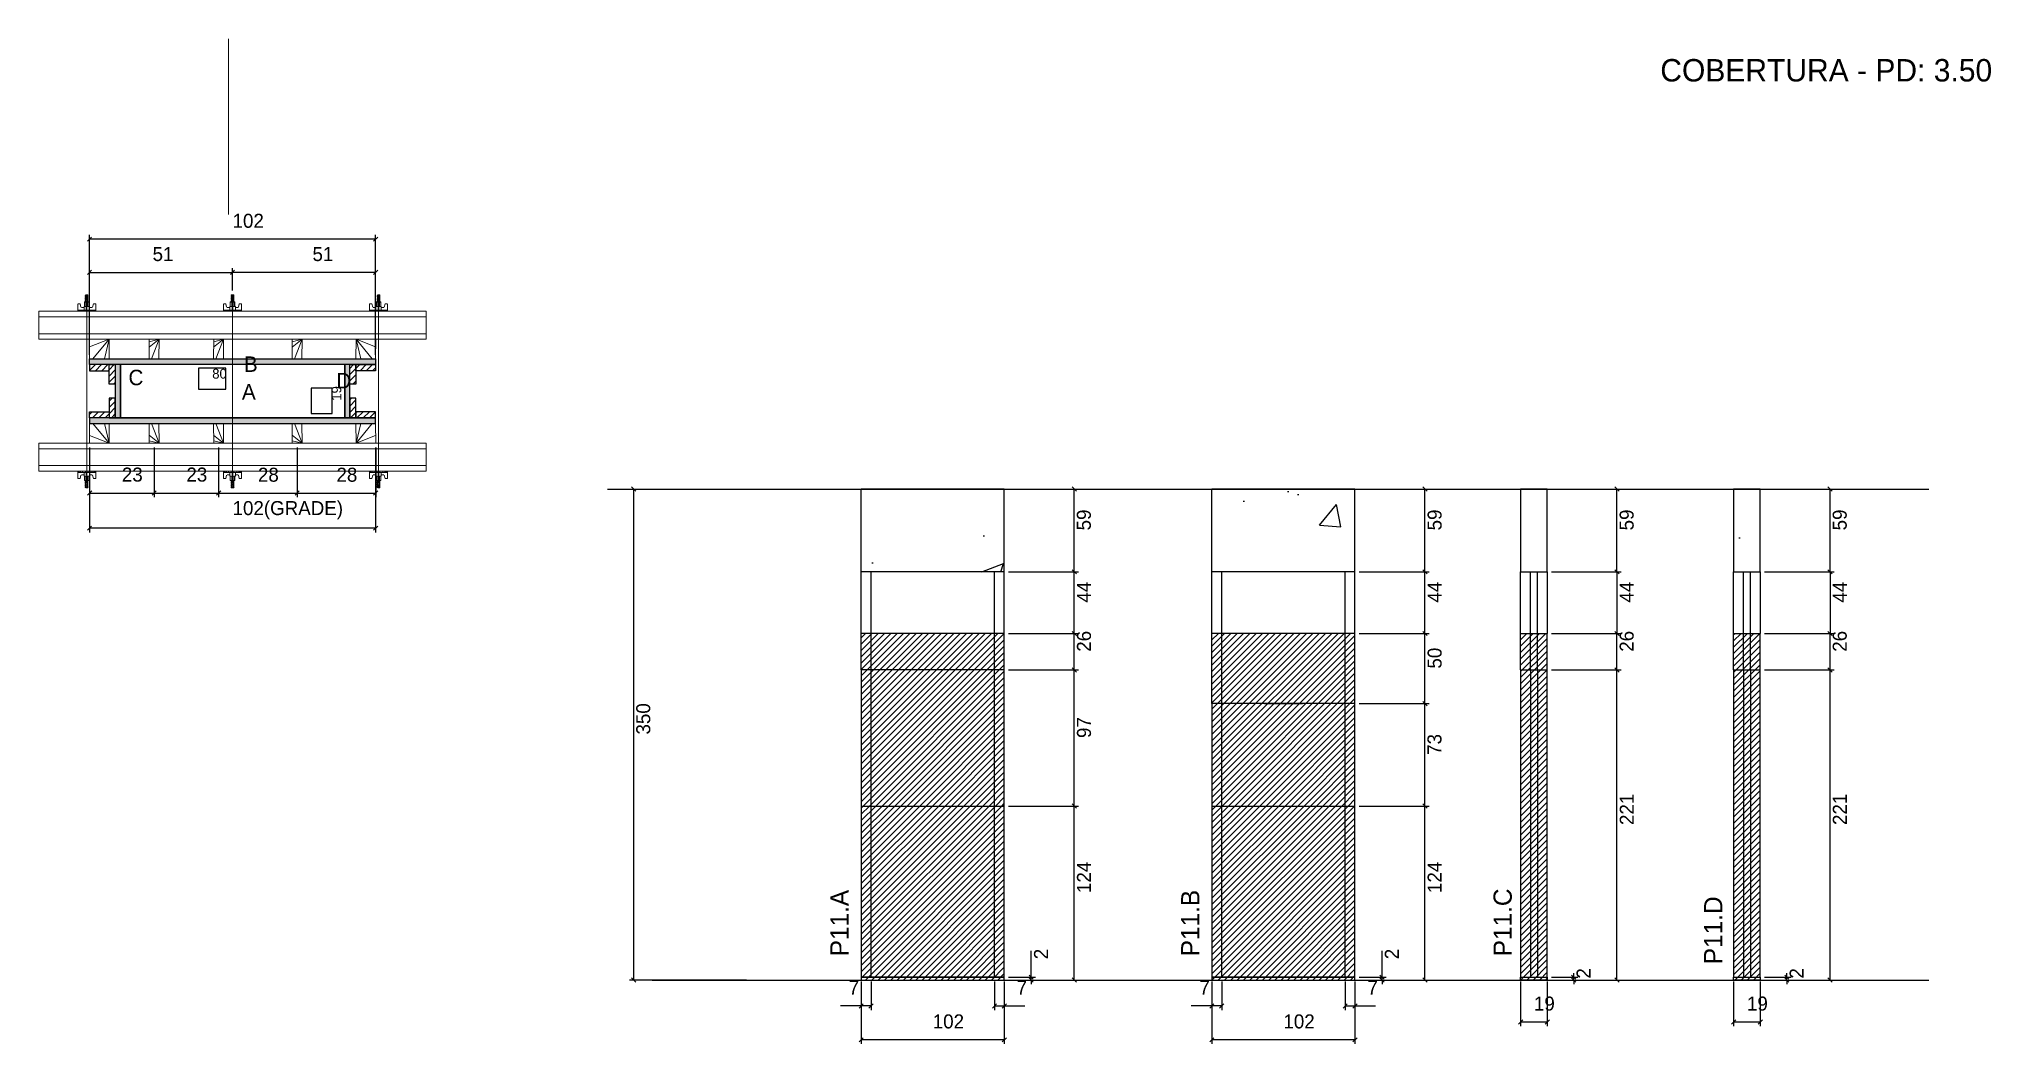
# Model space of a CAD drawing. Header units: metres. Extents: x 6029 to 7421, y 13497 to 14213.
import ezdxf

# ---------------------------------------------------------------- set-up
doc = ezdxf.new("R2010")
doc.units = ezdxf.units.M
for name, color, linetype in [('CHAPA', 7, 'Continuous'), ('COTA', 7, 'Continuous'), ('Hachura', 7, 'Continuous'), ('Madeira', 7, 'Continuous'), ('NIVEL 2° PAV.', 7, 'Continuous'), ('NOMENCLATURA', 7, 'Continuous'), ('Nível', 7, 'Continuous'), ('Painéis', 7, 'Continuous'), ('Perfil Metálico', 7, 'Continuous'), ('SARR_2.2x7', 7, 'Continuous'), ('SARRAFO', 7, 'Continuous'), ('Texto Seção', 7, 'Continuous'), ('TEXTO_GERAL', 7, 'Continuous')]:
    doc.layers.add(name, color=color, linetype=linetype)

msp = doc.modelspace()

# ---------------------------------------------------------------- hatches: boundary and pattern name
at = {"layer": 'COTA'}
h = msp.add_hatch(dxfattribs=at)
h.set_pattern_fill('AR-CONC')
h.paths.add_polyline_path([(6615.5, 13892.4), (6615.5, 13833.4), (6717.5, 13833.4), (6717.5, 13892.4), (6615.5, 13892.4)])
h = msp.add_hatch(dxfattribs=at)
h.set_pattern_fill('AR-CONC')
h.paths.add_polyline_path([(6865.5, 13892.4), (6865.5, 13833.4), (6967.5, 13833.4), (6967.5, 13892.4), (6865.5, 13892.4)])
h = msp.add_hatch(dxfattribs=at)
h.set_pattern_fill('AR-CONC')
h.paths.add_polyline_path([(7104.6, 13833.4), (7104.6, 13892.4), (7085.6, 13892.4), (7085.6, 13833.4), (7104.6, 13833.4), (7104.6, 13833.4)])
h = msp.add_hatch(dxfattribs=at)
h.set_pattern_fill('AR-CONC')
h.paths.add_polyline_path([(7256.5, 13833.4), (7256.5, 13892.4), (7237.5, 13892.4), (7237.5, 13833.4), (7256.5, 13833.4), (7256.5, 13833.4)])
at = {"layer": 'Hachura'}
h = msp.add_hatch(color=7, dxfattribs=at)
h.dxf.hatch_style = 1
h.paths.add_polyline_path([(6065.3, 13981.1), (6065.3, 13985.1), (6269.3, 13985.1), (6269.3, 13981.1), (6065.3, 13981.1)])
h = msp.add_hatch(color=7, dxfattribs=at)
h.dxf.hatch_style = 1
h.paths.add_polyline_path([(6065.3, 13981.1), (6065.3, 13985.1), (6269.3, 13985.1), (6269.3, 13981.1), (6065.3, 13981.1)])
h = msp.add_hatch(dxfattribs=at)
h.set_pattern_fill('ANSI31')
h.paths.add_polyline_path([(6079.3, 13981.1), (6079.3, 13976.7), (6065.3, 13976.7), (6065.3, 13981.1), (6079.3, 13981.1)])
h = msp.add_hatch(dxfattribs=at)
h.set_pattern_fill('ANSI31')
h.paths.add_polyline_path([(6083.7, 13981.1), (6079.3, 13981.1), (6079.3, 13967.1), (6083.7, 13967.1), (6083.7, 13981.1)])
h = msp.add_hatch(color=7, dxfattribs=at)
h.dxf.hatch_style = 1
h.paths.add_polyline_path([(6087.3, 13981.1), (6083.7, 13981.1), (6083.7, 13943.1), (6087.3, 13943.1), (6087.3, 13981.1)])
h = msp.add_hatch(color=7, dxfattribs=at)
h.dxf.hatch_style = 1
h.paths.add_polyline_path([(6087.3, 13981.1), (6083.7, 13981.1), (6083.7, 13943.1), (6087.3, 13943.1), (6087.3, 13981.1)])
h = msp.add_hatch(color=7, dxfattribs=at)
h.dxf.hatch_style = 1
h.paths.add_polyline_path([(6250.9, 13981.1), (6247.3, 13981.1), (6247.3, 13943.1), (6250.9, 13943.1), (6250.9, 13981.1)])
h = msp.add_hatch(color=7, dxfattribs=at)
h.dxf.hatch_style = 1
h.paths.add_polyline_path([(6250.9, 13981.1), (6247.3, 13981.1), (6247.3, 13943.1), (6250.9, 13943.1), (6250.9, 13981.1)])
h = msp.add_hatch(dxfattribs=at)
h.set_pattern_fill('ANSI31')
h.paths.add_polyline_path([(6255.3, 13981.1), (6250.9, 13981.1), (6250.9, 13967.1), (6255.3, 13967.1), (6255.3, 13981.1)])
h = msp.add_hatch(dxfattribs=at)
h.set_pattern_fill('ANSI31')
h.paths.add_polyline_path([(6255.3, 13981.1), (6255.3, 13976.7), (6269.3, 13976.7), (6269.3, 13981.1), (6255.3, 13981.1)])
h = msp.add_hatch(dxfattribs=at)
h.set_pattern_fill('ANSI31')
h.paths.add_polyline_path([(6079.3, 13943.1), (6079.3, 13947.5), (6065.3, 13947.5), (6065.3, 13943.1), (6079.3, 13943.1)])
h = msp.add_hatch(dxfattribs=at)
h.set_pattern_fill('ANSI31')
h.paths.add_polyline_path([(6083.7, 13943.1), (6079.3, 13943.1), (6079.3, 13957.1), (6083.7, 13957.1), (6083.7, 13943.1)])
h = msp.add_hatch(dxfattribs=at)
h.set_pattern_fill('ANSI31')
h.paths.add_polyline_path([(6255.3, 13943.1), (6250.9, 13943.1), (6250.9, 13957.1), (6255.3, 13957.1), (6255.3, 13943.1)])
h = msp.add_hatch(dxfattribs=at)
h.set_pattern_fill('ANSI31')
h.paths.add_polyline_path([(6255.3, 13943.1), (6255.3, 13947.5), (6269.3, 13947.5), (6269.3, 13943.1), (6255.3, 13943.1)])
h = msp.add_hatch(color=7, dxfattribs=at)
h.dxf.hatch_style = 1
h.paths.add_polyline_path([(6065.3, 13943.1), (6065.3, 13939.1), (6269.3, 13939.1), (6269.3, 13943.1), (6065.3, 13943.1)])
h = msp.add_hatch(color=7, dxfattribs=at)
h.dxf.hatch_style = 1
h.paths.add_polyline_path([(6065.3, 13943.1), (6065.3, 13939.1), (6269.3, 13939.1), (6269.3, 13943.1), (6065.3, 13943.1)])
h = msp.add_hatch(dxfattribs=at)
h.set_pattern_fill('ANSI31')
h.paths.add_polyline_path([(6717.5, 13666.4), (6717.5, 13789.4), (6615.5, 13789.4), (6615.5, 13666.4), (6717.5, 13666.4)])
h = msp.add_hatch(dxfattribs=at)
h.set_pattern_fill('ANSI31')
h.paths.add_polyline_path([(6865.5, 13666.4), (6967.5, 13666.4), (6967.5, 13789.4), (6865.5, 13789.4), (6865.5, 13666.4)])
h = msp.add_hatch(dxfattribs=at)
h.set_pattern_fill('ANSI31')
h.paths.add_polyline_path([(7104.6, 13542.4), (7104.6, 13789.4), (7085.6, 13789.4), (7085.6, 13542.4), (7104.6, 13542.4)])
h = msp.add_hatch(dxfattribs=at)
h.set_pattern_fill('ANSI31')
h.paths.add_polyline_path([(7256.5, 13542.4), (7256.5, 13789.4), (7237.5, 13789.4), (7237.5, 13542.4), (7256.5, 13542.4)])
h = msp.add_hatch(dxfattribs=at)
h.set_pattern_fill('ANSI31')
h.paths.add_polyline_path([(6717.5, 13666.4), (6615.5, 13666.4), (6615.5, 13542.4), (6717.5, 13542.4), (6717.5, 13666.4)])
h = msp.add_hatch(dxfattribs=at)
h.set_pattern_fill('ANSI31')
h.paths.add_polyline_path([(6967.5, 13542.4), (6967.5, 13666.4), (6865.5, 13666.4), (6865.5, 13542.4), (6967.5, 13542.4)])

# ---------------------------------------------------------------- linework, layer by layer
at = {"layer": 'CHAPA', "color": 1, "lineweight": 25}
for points in [[(6065.3, 13981.1), (6065.3, 13985.1), (6269.3, 13985.1), (6269.3, 13981.1)], [(6065.3, 13981.1), (6065.3, 13985.1), (6269.3, 13985.1), (6269.3, 13981.1)], [(6087.3, 13981.1), (6083.7, 13981.1), (6083.7, 13943.1), (6087.3, 13943.1)], [(6087.3, 13981.1), (6083.7, 13981.1), (6083.7, 13943.1), (6087.3, 13943.1)], [(6250.9, 13981.1), (6247.3, 13981.1), (6247.3, 13943.1), (6250.9, 13943.1)], [(6250.9, 13981.1), (6247.3, 13981.1), (6247.3, 13943.1), (6250.9, 13943.1)], [(6065.3, 13943.1), (6065.3, 13939.1), (6269.3, 13939.1), (6269.3, 13943.1)], [(6065.3, 13943.1), (6065.3, 13939.1), (6269.3, 13939.1), (6269.3, 13943.1)]]:
    msp.add_lwpolyline(points, close=True, dxfattribs=at)
at = {"layer": 'COTA', "color": 0, "lineweight": 25}
for p, q in [((6066.8, 14072), (6063.8, 14069)), ((6267.8, 14069), (6270.8, 14072)), ((6066.8, 14048.3), (6063.8, 14045.3)), ((6168.8, 14048.3), (6165.8, 14045.3)), ((6165.8, 14045.3), (6168.8, 14048.3)), ((6267.8, 14045.3), (6270.8, 14048.3)), ((6066.9, 13891), (6063.9, 13888)), ((6109.9, 13888), (6112.9, 13891)), ((6112.9, 13891), (6109.9, 13888)), ((6155.9, 13888), (6158.9, 13891)), ((6158.9, 13891), (6155.9, 13888)), ((6211.9, 13888), (6214.9, 13891)), ((6214.9, 13891), (6211.9, 13888)), ((6267.9, 13888), (6270.9, 13891)), ((6768.9, 13890.9), (6765.9, 13893.9)), ((7018.9, 13890.9), (7015.9, 13893.9)), ((7155.8, 13890.9), (7152.8, 13893.9)), ((7307.7, 13890.9), (7304.7, 13893.9)), ((6066.8, 13866), (6063.8, 13863)), ((6267.8, 13863), (6270.8, 13866)), ((6765.9, 13834.9), (6768.9, 13831.9)), ((6768.9, 13831.9), (6765.9, 13834.9)), ((7015.9, 13834.9), (7018.9, 13831.9)), ((7018.9, 13831.9), (7015.9, 13834.9)), ((7152.8, 13834.9), (7155.8, 13831.9)), ((7304.7, 13834.9), (7307.7, 13831.9)), ((6768.9, 13787.9), (6765.9, 13790.9)), ((6765.9, 13790.9), (6768.9, 13787.9)), ((7018.9, 13787.9), (7015.9, 13790.9)), ((7015.9, 13790.9), (7018.9, 13787.9)), ((7155.8, 13787.9), (7152.8, 13790.9)), ((7307.7, 13787.9), (7304.7, 13790.9)), ((6768.9, 13761.9), (6765.9, 13764.9)), ((6765.9, 13764.9), (6768.9, 13761.9)), ((7155.8, 13761.9), (7152.8, 13764.9)), ((7152.8, 13764.9), (7155.8, 13761.9)), ((7307.7, 13761.9), (7304.7, 13764.9)), ((7304.7, 13764.9), (7307.7, 13761.9)), ((7018.9, 13737.9), (7015.9, 13740.9)), ((7015.9, 13740.9), (7018.9, 13737.9)), ((6765.9, 13667.9), (6768.9, 13664.9)), ((6768.9, 13664.9), (6765.9, 13667.9)), ((7015.9, 13667.9), (7018.9, 13664.9)), ((7018.9, 13664.9), (7015.9, 13667.9)), ((6735.2, 13545.9), (6738.2, 13542.9)), ((6738.2, 13540.9), (6735.2, 13543.9)), ((6765.9, 13543.9), (6768.9, 13540.9)), ((6985.3, 13545.9), (6988.3, 13542.9)), ((6988.3, 13540.9), (6985.3, 13543.9)), ((7015.9, 13543.9), (7018.9, 13540.9)), ((7122, 13545.9), (7125, 13542.9)), ((7125, 13540.9), (7122, 13543.9)), ((7152.8, 13543.9), (7155.8, 13540.9)), ((7273.9, 13545.9), (7276.9, 13542.9)), ((7276.9, 13540.9), (7273.9, 13543.9)), ((7304.7, 13543.9), (7307.7, 13540.9)), ((6617, 13525.4), (6614, 13522.4)), ((6621, 13522.4), (6624, 13525.4)), ((6712, 13525.4), (6709, 13522.4)), ((6716, 13522.4), (6719, 13525.4)), ((6867, 13525.4), (6864, 13522.4)), ((6871, 13522.4), (6874, 13525.4)), ((6962, 13525.4), (6959, 13522.4)), ((6966, 13522.4), (6969, 13525.4)), ((7087.1, 13514), (7084.1, 13511)), ((7103.1, 13511), (7106.1, 13514)), ((7239, 13514), (7236, 13511)), ((7255, 13511), (7258, 13514)), ((6617, 13501.3), (6614, 13498.3)), ((6716, 13498.3), (6719, 13501.3)), ((6867, 13501.3), (6864, 13498.3)), ((6966, 13498.3), (6969, 13501.3))]:
    msp.add_line(p, q, dxfattribs=at)
at = {"layer": 'COTA', "color": 241, "lineweight": 25}
for p, q in [((6065.3, 13988.1), (6065.3, 14073.5)), ((6269.3, 14070.5), (6065.3, 14070.5)), ((6269.3, 13988.1), (6269.3, 14073.5)), ((6065.3, 14022.1), (6065.3, 14049.8)), ((6065.3, 14046.8), (6167.3, 14046.8)), ((6167.3, 14033.9), (6167.3, 14049.8)), ((6167.3, 14033.9), (6167.3, 14049.8)), ((6269.3, 14046.8), (6167.3, 14046.8)), ((6269.3, 14022.1), (6269.3, 14049.8)), ((6065.3, 13922.1), (6065.3, 13861.5)), ((6065.4, 13922.1), (6065.4, 13886.5)), ((6111.4, 13922.1), (6111.4, 13886.5)), ((6111.4, 13922.1), (6111.4, 13886.5)), ((6157.4, 13922.1), (6157.4, 13886.5)), ((6157.4, 13922.1), (6157.4, 13886.5)), ((6213.4, 13922.1), (6213.4, 13886.5)), ((6213.4, 13922.1), (6213.4, 13886.5)), ((6269.3, 13922.1), (6269.3, 13861.5)), ((6269.4, 13922.1), (6269.4, 13886.5)), ((6065.4, 13889.5), (6111.4, 13889.5)), ((6111.4, 13889.5), (6157.4, 13889.5)), ((6157.4, 13889.5), (6213.4, 13889.5)), ((6213.4, 13889.5), (6269.4, 13889.5)), ((6717.5, 13892.4), (6615.5, 13892.4)), ((6615.5, 13833.4), (6615.5, 13892.4)), ((6717.5, 13833.4), (6717.5, 13892.4)), ((6967.5, 13892.4), (6865.5, 13892.4)), ((6865.5, 13833.4), (6865.5, 13892.4)), ((6967.5, 13833.4), (6967.5, 13892.4)), ((6269.3, 13864.5), (6065.3, 13864.5))]:
    msp.add_line(p, q, dxfattribs=at)
at = {"layer": 'COTA', "color": 180, "lineweight": 25}
for p, q in [((6162.5, 13978.6), (6143.1, 13978.6)), ((6143.1, 13978.6), (6143.1, 13963.6)), ((6162.5, 13963.6), (6162.5, 13978.6)), ((6143.1, 13963.6), (6162.5, 13963.6)), ((6238.3, 13964.3), (6223.3, 13964.3)), ((6223.3, 13964.3), (6223.3, 13946.3)), ((6238.3, 13946.3), (6238.3, 13964.3)), ((6223.3, 13946.3), (6238.3, 13946.3))]:
    msp.add_line(p, q, dxfattribs=at)
at = {"layer": 'COTA', "color": 4, "lineweight": 25}
for p, q in [((6720.5, 13892.4), (6770.4, 13892.4)), ((6767.4, 13833.4), (6767.4, 13892.4)), ((6970.5, 13892.4), (7020.4, 13892.4)), ((7017.4, 13833.4), (7017.4, 13892.4)), ((7107.6, 13892.4), (7157.3, 13892.4)), ((7154.3, 13833.4), (7154.3, 13892.4)), ((7259.5, 13892.4), (7309.2, 13892.4)), ((7306.2, 13833.4), (7306.2, 13892.4)), ((6720.5, 13833.4), (6770.4, 13833.4)), ((6720.5, 13833.4), (6770.4, 13833.4)), ((6767.4, 13789.4), (6767.4, 13833.4)), ((6970.5, 13833.4), (7020.4, 13833.4)), ((6970.5, 13833.4), (7020.4, 13833.4)), ((7017.4, 13789.4), (7017.4, 13833.4)), ((7107.6, 13833.4), (7157.3, 13833.4)), ((7259.5, 13833.4), (7309.2, 13833.4)), ((6720.5, 13789.4), (6770.4, 13789.4)), ((6720.5, 13789.4), (6770.4, 13789.4)), ((6767.4, 13763.4), (6767.4, 13789.4)), ((6970.5, 13789.4), (7020.4, 13789.4)), ((6970.5, 13789.4), (7020.4, 13789.4)), ((7017.4, 13739.4), (7017.4, 13789.4)), ((7107.6, 13789.4), (7157.3, 13789.4)), ((7154.3, 13763.4), (7154.3, 13789.4)), ((7259.5, 13789.4), (7309.2, 13789.4)), ((7306.2, 13763.4), (7306.2, 13789.4)), ((6720.5, 13763.4), (6770.4, 13763.4)), ((6720.5, 13763.4), (6770.4, 13763.4)), ((6767.4, 13666.4), (6767.4, 13763.4)), ((7107.6, 13763.4), (7157.3, 13763.4)), ((7107.6, 13763.4), (7157.3, 13763.4)), ((7154.3, 13542.4), (7154.3, 13763.4)), ((7259.5, 13763.4), (7309.2, 13763.4)), ((7259.5, 13763.4), (7309.2, 13763.4)), ((7306.2, 13542.4), (7306.2, 13763.4)), ((6970.5, 13739.4), (7020.4, 13739.4)), ((6970.5, 13739.4), (7020.4, 13739.4)), ((7017.4, 13666.4), (7017.4, 13739.4)), ((6720.5, 13666.4), (6770.4, 13666.4)), ((6720.5, 13666.4), (6770.4, 13666.4)), ((6767.4, 13542.4), (6767.4, 13666.4)), ((6970.5, 13666.4), (7020.4, 13666.4)), ((6970.5, 13666.4), (7020.4, 13666.4)), ((7017.4, 13542.4), (7017.4, 13666.4)), ((6736.7, 13544.4), (6736.7, 13563.2)), ((6986.8, 13544.4), (6986.8, 13563.2)), ((6615.5, 13541.4), (6615.5, 13496.8)), ((6622.5, 13541.4), (6622.5, 13520.9)), ((6710.5, 13541.4), (6710.5, 13520.9)), ((6717.5, 13541.4), (6717.5, 13496.8)), ((6720.5, 13544.4), (6739.7, 13544.4)), ((6720.5, 13542.4), (6739.7, 13542.4)), ((6720.5, 13542.4), (6770.4, 13542.4)), ((6736.7, 13542.4), (6736.7, 13544.4)), ((6736.7, 13542.4), (6736.7, 13539.4)), ((6865.5, 13541.4), (6865.5, 13496.8)), ((6872.5, 13541.4), (6872.5, 13520.9)), ((6960.5, 13541.4), (6960.5, 13520.9)), ((6967.5, 13541.4), (6967.5, 13496.8)), ((6970.5, 13544.4), (6989.8, 13544.4)), ((6970.5, 13542.4), (6989.8, 13542.4)), ((6970.5, 13542.4), (7020.4, 13542.4)), ((6986.8, 13542.4), (6986.8, 13544.4)), ((6986.8, 13542.4), (6986.8, 13539.4)), ((7085.6, 13541.4), (7085.6, 13509.5)), ((7104.6, 13541.4), (7104.6, 13509.5)), ((7107.6, 13544.4), (7126.5, 13544.4)), ((7107.6, 13542.4), (7126.5, 13542.4)), ((7107.6, 13542.4), (7157.3, 13542.4)), ((7123.5, 13544.4), (7123.5, 13547.4)), ((7123.5, 13542.4), (7123.5, 13544.4)), ((7123.5, 13542.4), (7123.5, 13539.4)), ((7237.5, 13541.4), (7237.5, 13509.5)), ((7256.5, 13541.4), (7256.5, 13509.5)), ((7259.5, 13544.4), (7278.4, 13544.4)), ((7259.5, 13542.4), (7278.4, 13542.4)), ((7259.5, 13542.4), (7309.2, 13542.4)), ((7275.4, 13544.4), (7275.4, 13547.4)), ((7275.4, 13542.4), (7275.4, 13544.4)), ((7275.4, 13542.4), (7275.4, 13539.4)), ((6615.5, 13539.4), (6615.5, 13520.9)), ((6717.5, 13539.4), (6717.5, 13520.9)), ((6865.5, 13539.4), (6865.5, 13520.9)), ((6967.5, 13539.4), (6967.5, 13520.9)), ((6615.5, 13523.9), (6600.7, 13523.9)), ((6622.5, 13523.9), (6615.5, 13523.9)), ((6710.5, 13523.9), (6717.5, 13523.9)), ((6717.5, 13523.9), (6732.2, 13523.9)), ((6865.5, 13523.9), (6850.8, 13523.9)), ((6872.5, 13523.9), (6865.5, 13523.9)), ((6960.5, 13523.9), (6967.5, 13523.9)), ((6967.5, 13523.9), (6982.2, 13523.9)), ((7085.6, 13512.5), (7104.6, 13512.5)), ((7237.5, 13512.5), (7256.5, 13512.5)), ((6717.5, 13499.8), (6615.5, 13499.8)), ((6967.5, 13499.8), (6865.5, 13499.8))]:
    msp.add_line(p, q, dxfattribs=at)
at = {"layer": 'COTA', "color": 241, "lineweight": 25}
for points in [[(7104.6, 13833.4), (7104.6, 13892.4), (7085.6, 13892.4), (7085.6, 13833.4)], [(7256.5, 13833.4), (7256.5, 13892.4), (7237.5, 13892.4), (7237.5, 13833.4)]]:
    msp.add_lwpolyline(points, dxfattribs=at)
at = {"layer": 'Hachura', "color": 0, "lineweight": 9}
for p, q in [((6062.2, 14030.2), (6064.4, 14029.1)), ((6064.3, 14028.9), (6062.2, 14029.9)), ((6062.2, 14029), (6064.4, 14027.9)), ((6064.3, 14027.7), (6062.2, 14028.8)), ((6062.2, 14027.8), (6064.4, 14026.8)), ((6064.3, 14026.5), (6062.2, 14027.6)), ((6062.3, 14030.6), (6062.6, 14030.9)), ((6062.3, 14030.3), (6062.3, 14030.6)), ((6064.2, 14030.6), (6062.3, 14030.6)), ((6062.3, 14030.3), (6064.2, 14029.3)), ((6062.3, 14030.3), (6064.2, 14029.3)), ((6062.3, 14029.1), (6062.3, 14029.7)), ((6064.2, 14028.8), (6062.3, 14029.7)), ((6062.3, 14029.1), (6064.2, 14028.1)), ((6062.3, 14027.9), (6062.3, 14028.6)), ((6064.2, 14027.6), (6062.3, 14028.6)), ((6062.3, 14028.4), (6062.3, 14028.6)), ((6062.3, 14027.9), (6064.2, 14027)), ((6062.3, 14026.8), (6062.3, 14027.4)), ((6064.2, 14026.5), (6062.3, 14027.4)), ((6062.6, 14030.9), (6063.9, 14030.9)), ((6064.2, 14029.9), (6063, 14030.6)), ((6064.3, 14030), (6063.2, 14030.6)), ((6063.7, 14030.6), (6064.4, 14030.2)), ((6064.2, 14030.6), (6063.9, 14030.9)), ((6064, 14030.6), (6064.2, 14030.5)), ((6064.2, 14029.9), (6064.2, 14029.3)), ((6064.2, 14028.1), (6064.2, 14028.8)), ((6064.2, 14027.4), (6064.2, 14027.6)), ((6064.2, 14027.4), (6064.2, 14027)), ((6166.2, 14030.2), (6168.4, 14029.1)), ((6168.3, 14028.9), (6166.2, 14029.9)), ((6166.2, 14029), (6168.4, 14027.9)), ((6168.3, 14027.7), (6166.2, 14028.8)), ((6166.2, 14027.8), (6168.4, 14026.8)), ((6168.3, 14026.5), (6166.2, 14027.6)), ((6166.3, 14030.6), (6166.6, 14030.9)), ((6166.3, 14030.3), (6166.3, 14030.6)), ((6168.2, 14030.6), (6166.3, 14030.6)), ((6166.3, 14030.3), (6168.2, 14029.3)), ((6166.3, 14030.3), (6168.2, 14029.3)), ((6166.3, 14029.1), (6166.3, 14029.7)), ((6168.2, 14028.8), (6166.3, 14029.7)), ((6166.3, 14029.1), (6168.2, 14028.1)), ((6166.3, 14027.9), (6166.3, 14028.6)), ((6168.2, 14027.6), (6166.3, 14028.6)), ((6166.3, 14028.4), (6166.3, 14028.6)), ((6166.3, 14027.9), (6168.2, 14027)), ((6166.3, 14026.8), (6166.3, 14027.4)), ((6168.2, 14026.5), (6166.3, 14027.4)), ((6166.6, 14030.9), (6167.9, 14030.9)), ((6168.2, 14029.9), (6167, 14030.6)), ((6168.3, 14030), (6167.2, 14030.6)), ((6167.7, 14030.6), (6168.4, 14030.2)), ((6168.2, 14030.6), (6167.9, 14030.9)), ((6168, 14030.6), (6168.2, 14030.5)), ((6168.2, 14029.9), (6168.2, 14029.3)), ((6168.2, 14028.1), (6168.2, 14028.8)), ((6168.2, 14027.4), (6168.2, 14027.6)), ((6168.2, 14027.4), (6168.2, 14027)), ((6271, 14030.6), (6270.3, 14030.2)), ((6270.3, 14030), (6271.5, 14030.6)), ((6272.4, 14030.2), (6270.3, 14029.1)), ((6270.3, 14028.9), (6272.5, 14029.9)), ((6272.4, 14029), (6270.3, 14027.9)), ((6270.3, 14027.7), (6272.5, 14028.8)), ((6272.4, 14027.8), (6270.3, 14026.8)), ((6270.3, 14026.5), (6272.5, 14027.6)), ((6270.4, 14030.6), (6270.8, 14030.9)), ((6270.7, 14030.6), (6270.4, 14030.5)), ((6270.4, 14029.9), (6271.7, 14030.6)), ((6270.4, 14030.6), (6272.4, 14030.6)), ((6272.4, 14030.3), (6270.4, 14029.3)), ((6272.4, 14030.3), (6270.4, 14029.3)), ((6270.4, 14029.9), (6270.4, 14029.3)), ((6270.4, 14028.8), (6272.4, 14029.7)), ((6272.4, 14029.1), (6270.4, 14028.1)), ((6270.4, 14028.1), (6270.4, 14028.8)), ((6270.4, 14027.6), (6272.4, 14028.6)), ((6272.4, 14027.9), (6270.4, 14027)), ((6270.4, 14027.4), (6270.4, 14027.6)), ((6270.4, 14027.4), (6270.4, 14027)), ((6270.4, 14026.5), (6272.4, 14027.4)), ((6272.1, 14030.9), (6270.8, 14030.9)), ((6272.4, 14030.6), (6272.1, 14030.9)), ((6272.4, 14030.3), (6272.4, 14030.6)), ((6272.4, 14029.1), (6272.4, 14029.7)), ((6272.4, 14027.9), (6272.4, 14028.6)), ((6272.4, 14028.4), (6272.4, 14028.6)), ((6272.4, 14026.8), (6272.4, 14027.4)), ((6056.9, 14024.3), (6058.6, 14024.3)), ((6056.9, 14019.1), (6056.9, 14024.2)), ((6056.9, 14020), (6069.8, 14020)), ((6056.9, 14020), (6062, 14020)), ((6069.8, 14019.1), (6056.9, 14019.1)), ((6057, 14020), (6057, 14019.1)), ((6057.2, 14020), (6057.2, 14019.1)), ((6057.6, 14020), (6057.6, 14019.1)), ((6058, 14020), (6058, 14019.1)), ((6058.6, 14024.3), (6059.1, 14022)), ((6058.9, 14020), (6058.9, 14019.1)), ((6059.5, 14021.8), (6061.4, 14021.8)), ((6060.3, 14020), (6060.3, 14019.1)), ((6068.8, 14019.1), (6061, 14019.1)), ((6061.4, 14022.6), (6065.3, 14022.6)), ((6061.4, 14020), (6061.4, 14022.6)), ((6063.3, 14020), (6061.4, 14020)), ((6065, 14025.8), (6061.7, 14025.8)), ((6061.7, 14025.8), (6061.7, 14022.6)), ((6065, 14025.7), (6061.7, 14025.7)), ((6062, 14020), (6062.7, 14020)), ((6063.5, 14025.8), (6062.2, 14026.4)), ((6062.3, 14026.8), (6064.2, 14025.8)), ((6063.2, 14025.8), (6062.3, 14026.3)), ((6062.3, 14025.8), (6062.3, 14026.3)), ((6062.4, 14019.7), (6062.4, 14019.9)), ((6062.4, 14019.3), (6062.4, 14019.7)), ((6062.7, 14025.8), (6062.7, 14022.6)), ((6063, 14020), (6063, 14022)), ((6063.3, 14020), (6063.3, 14019.1)), ((6063.5, 14022), (6063.5, 14020)), ((6064.2, 14026.5), (6064.2, 14025.8)), ((6064.2, 14025.8), (6064.2, 14022.6)), ((6064.3, 14019.9), (6064.3, 14019.4)), ((6065, 14022.6), (6065, 14025.8)), ((6065.3, 14022.6), (6065, 14022.6)), ((6065.3, 14022.6), (6065, 14022.6)), ((6065.3, 14022.6), (6065.3, 14020)), ((6067.2, 14021.8), (6065.3, 14021.8)), ((6066.4, 14020), (6066.4, 14019.1)), ((6068.1, 14024.3), (6067.5, 14022)), ((6067.8, 14020), (6067.8, 14019.1)), ((6069.8, 14024.3), (6068.1, 14024.3)), ((6068.6, 14020), (6068.6, 14019.1)), ((6069.1, 14020), (6069.1, 14019.1)), ((6069.4, 14020), (6069.4, 14019.1)), ((6069.7, 14020), (6069.7, 14019.1)), ((6069.8, 14020), (6069.8, 14024.3)), ((6069.8, 14020), (6069.8, 14019.1)), ((6160.9, 14024.3), (6162.6, 14024.3)), ((6160.9, 14019.1), (6160.9, 14024.2)), ((6160.9, 14020), (6173.8, 14020)), ((6160.9, 14020), (6166, 14020)), ((6173.8, 14019.1), (6160.9, 14019.1)), ((6161, 14020), (6161, 14019.1)), ((6161.2, 14020), (6161.2, 14019.1)), ((6161.6, 14020), (6161.6, 14019.1)), ((6162, 14020), (6162, 14019.1)), ((6162.6, 14024.3), (6163.1, 14022)), ((6162.9, 14020), (6162.9, 14019.1)), ((6163.5, 14021.8), (6165.4, 14021.8)), ((6164.3, 14020), (6164.3, 14019.1)), ((6172.8, 14019.1), (6165, 14019.1)), ((6165.4, 14022.6), (6169.3, 14022.6)), ((6165.4, 14020), (6165.4, 14022.6)), ((6167.3, 14020), (6165.4, 14020)), ((6169, 14025.8), (6165.7, 14025.8)), ((6165.7, 14025.8), (6165.7, 14022.6)), ((6169, 14025.7), (6165.7, 14025.7)), ((6166, 14020), (6166.7, 14020)), ((6167.5, 14025.8), (6166.2, 14026.4)), ((6166.3, 14026.8), (6168.2, 14025.8)), ((6167.2, 14025.8), (6166.3, 14026.3)), ((6166.3, 14025.8), (6166.3, 14026.3)), ((6166.4, 14019.7), (6166.4, 14019.9)), ((6166.4, 14019.3), (6166.4, 14019.7)), ((6166.7, 14025.8), (6166.7, 14022.6)), ((6167, 14020), (6167, 14022)), ((6167.3, 14020), (6167.3, 14019.1)), ((6167.5, 14022), (6167.5, 14020)), ((6168.2, 14026.5), (6168.2, 14025.8)), ((6168.2, 14025.8), (6168.2, 14022.6)), ((6168.3, 14019.9), (6168.3, 14019.4)), ((6169, 14022.6), (6169, 14025.8)), ((6169.3, 14022.6), (6169, 14022.6)), ((6169.3, 14022.6), (6169, 14022.6)), ((6169.3, 14022.6), (6169.3, 14020)), ((6171.2, 14021.8), (6169.3, 14021.8)), ((6170.4, 14020), (6170.4, 14019.1)), ((6172.1, 14024.3), (6171.5, 14022)), ((6171.8, 14020), (6171.8, 14019.1)), ((6173.8, 14024.3), (6172.1, 14024.3)), ((6172.6, 14020), (6172.6, 14019.1)), ((6173.1, 14020), (6173.1, 14019.1)), ((6173.4, 14020), (6173.4, 14019.1)), ((6173.7, 14020), (6173.7, 14019.1)), ((6173.8, 14020), (6173.8, 14024.3)), ((6173.8, 14020), (6173.8, 14019.1)), ((6264.9, 14020), (6264.9, 14024.3)), ((6264.9, 14024.3), (6266.6, 14024.3)), ((6277.8, 14020), (6264.9, 14020)), ((6264.9, 14020), (6264.9, 14019.1)), ((6264.9, 14019.1), (6277.8, 14019.1)), ((6265, 14020), (6265, 14019.1)), ((6265.2, 14020), (6265.2, 14019.1)), ((6265.6, 14020), (6265.6, 14019.1)), ((6265.8, 14019.1), (6273.7, 14019.1)), ((6266, 14020), (6266, 14019.1)), ((6266.6, 14024.3), (6267.2, 14022)), ((6266.9, 14020), (6266.9, 14019.1)), ((6267.5, 14021.8), (6269.4, 14021.8)), ((6268.3, 14020), (6268.3, 14019.1)), ((6273.3, 14022.6), (6269.4, 14022.6)), ((6269.4, 14022.6), (6269.4, 14020)), ((6269.4, 14022.6), (6269.7, 14022.6)), ((6269.4, 14022.6), (6269.7, 14022.6)), ((6269.7, 14025.8), (6273, 14025.8)), ((6269.7, 14022.6), (6269.7, 14025.8)), ((6269.7, 14025.7), (6273, 14025.7)), ((6272.4, 14026.8), (6270.4, 14025.8)), ((6270.4, 14026.5), (6270.4, 14025.8)), ((6270.4, 14025.8), (6270.4, 14022.6)), ((6270.4, 14019.9), (6270.4, 14019.4)), ((6271.1, 14022), (6271.1, 14020)), ((6271.2, 14025.8), (6272.5, 14026.4)), ((6271.3, 14020), (6273.3, 14020)), ((6271.3, 14020), (6271.3, 14019.1)), ((6271.5, 14025.8), (6272.4, 14026.3)), ((6271.7, 14020), (6271.7, 14022)), ((6272, 14025.8), (6272, 14022.6)), ((6272.6, 14020), (6272, 14020)), ((6272.3, 14019.7), (6272.3, 14019.9)), ((6272.3, 14019.3), (6272.3, 14019.7)), ((6272.4, 14025.8), (6272.4, 14026.3)), ((6277.8, 14020), (6272.6, 14020)), ((6273, 14025.8), (6273, 14022.6)), ((6273.3, 14020), (6273.3, 14022.6)), ((6275.2, 14021.8), (6273.3, 14021.8)), ((6274.4, 14020), (6274.4, 14019.1)), ((6276.1, 14024.3), (6275.5, 14022)), ((6275.8, 14020), (6275.8, 14019.1)), ((6277.8, 14024.3), (6276.1, 14024.3)), ((6276.6, 14020), (6276.6, 14019.1)), ((6277.1, 14020), (6277.1, 14019.1)), ((6277.4, 14020), (6277.4, 14019.1)), ((6277.7, 14020), (6277.7, 14019.1)), ((6277.8, 14019.1), (6277.8, 14024.2)), ((6069.8, 13905.1), (6056.9, 13905.1)), ((6056.9, 13905.1), (6056.9, 13900)), ((6056.9, 13904.2), (6069.8, 13904.2)), ((6056.9, 13904.2), (6062, 13904.2)), ((6057, 13904.2), (6057, 13905.1)), ((6057.2, 13904.2), (6057.2, 13905.1)), ((6057.6, 13904.2), (6057.6, 13905.1)), ((6058, 13904.2), (6058, 13905.1)), ((6058.6, 13899.9), (6059.1, 13902.2)), ((6058.9, 13904.2), (6058.9, 13905.1)), ((6059.5, 13902.4), (6061.4, 13902.4)), ((6060.3, 13904.2), (6060.3, 13905.1)), ((6068.8, 13905.1), (6061, 13905.1)), ((6063.3, 13904.2), (6061.4, 13904.2)), ((6061.4, 13904.2), (6061.4, 13901.6)), ((6062, 13904.2), (6062.7, 13904.2)), ((6062.4, 13905), (6062.4, 13904.5)), ((6062.4, 13904.5), (6062.4, 13904.3)), ((6063, 13904.2), (6063, 13902.2)), ((6063.3, 13904.2), (6063.3, 13905.1)), ((6063.5, 13902.2), (6063.5, 13904.2)), ((6064.3, 13904.3), (6064.3, 13904.8)), ((6065.3, 13901.6), (6065.3, 13904.2)), ((6067.2, 13902.4), (6065.3, 13902.4)), ((6066.4, 13904.2), (6066.4, 13905.1)), ((6068.1, 13899.9), (6067.5, 13902.2)), ((6067.8, 13904.2), (6067.8, 13905.1)), ((6068.6, 13904.2), (6068.6, 13905.1)), ((6069.1, 13904.2), (6069.1, 13905.1)), ((6069.4, 13904.2), (6069.4, 13905.1)), ((6069.7, 13904.2), (6069.7, 13905.1)), ((6069.8, 13904.2), (6069.8, 13905.1)), ((6069.8, 13904.2), (6069.8, 13899.9)), ((6173.8, 13905.1), (6160.9, 13905.1)), ((6160.9, 13905.1), (6160.9, 13900)), ((6160.9, 13904.2), (6173.8, 13904.2)), ((6160.9, 13904.2), (6166, 13904.2)), ((6161, 13904.2), (6161, 13905.1)), ((6161.2, 13904.2), (6161.2, 13905.1)), ((6161.6, 13904.2), (6161.6, 13905.1)), ((6162, 13904.2), (6162, 13905.1)), ((6162.6, 13899.9), (6163.1, 13902.2)), ((6162.9, 13904.2), (6162.9, 13905.1)), ((6163.5, 13902.4), (6165.4, 13902.4)), ((6164.3, 13904.2), (6164.3, 13905.1)), ((6172.8, 13905.1), (6165, 13905.1)), ((6167.3, 13904.2), (6165.4, 13904.2)), ((6165.4, 13904.2), (6165.4, 13901.6)), ((6166, 13904.2), (6166.7, 13904.2)), ((6166.4, 13905), (6166.4, 13904.5)), ((6166.4, 13904.5), (6166.4, 13904.3)), ((6167, 13904.2), (6167, 13902.2)), ((6167.3, 13904.2), (6167.3, 13905.1)), ((6167.5, 13902.2), (6167.5, 13904.2)), ((6168.3, 13904.3), (6168.3, 13904.8)), ((6169.3, 13901.6), (6169.3, 13904.2)), ((6171.2, 13902.4), (6169.3, 13902.4)), ((6170.4, 13904.2), (6170.4, 13905.1)), ((6172.1, 13899.9), (6171.5, 13902.2)), ((6171.8, 13904.2), (6171.8, 13905.1)), ((6172.6, 13904.2), (6172.6, 13905.1)), ((6173.1, 13904.2), (6173.1, 13905.1)), ((6173.4, 13904.2), (6173.4, 13905.1)), ((6173.7, 13904.2), (6173.7, 13905.1)), ((6173.8, 13904.2), (6173.8, 13905.1)), ((6173.8, 13904.2), (6173.8, 13899.9)), ((6264.9, 13905.1), (6277.8, 13905.1)), ((6264.9, 13904.2), (6264.9, 13905.1)), ((6277.8, 13904.2), (6264.9, 13904.2)), ((6264.9, 13904.2), (6264.9, 13899.9)), ((6265, 13904.2), (6265, 13905.1)), ((6265.2, 13904.2), (6265.2, 13905.1)), ((6265.6, 13904.2), (6265.6, 13905.1)), ((6265.8, 13905.1), (6273.7, 13905.1)), ((6266, 13904.2), (6266, 13905.1)), ((6266.6, 13899.9), (6267.2, 13902.2)), ((6266.9, 13904.2), (6266.9, 13905.1)), ((6267.5, 13902.4), (6269.4, 13902.4)), ((6268.3, 13904.2), (6268.3, 13905.1)), ((6269.4, 13901.6), (6269.4, 13904.2)), ((6270.4, 13904.3), (6270.4, 13904.8)), ((6271.1, 13902.2), (6271.1, 13904.2)), ((6271.3, 13904.2), (6271.3, 13905.1)), ((6271.3, 13904.2), (6273.3, 13904.2)), ((6271.7, 13904.2), (6271.7, 13902.2)), ((6272.6, 13904.2), (6272, 13904.2)), ((6272.3, 13905), (6272.3, 13904.5)), ((6272.3, 13904.5), (6272.3, 13904.3)), ((6277.8, 13904.2), (6272.6, 13904.2)), ((6273.3, 13904.2), (6273.3, 13901.6)), ((6275.2, 13902.4), (6273.3, 13902.4)), ((6274.4, 13904.2), (6274.4, 13905.1)), ((6276.1, 13899.9), (6275.5, 13902.2)), ((6275.8, 13904.2), (6275.8, 13905.1)), ((6276.6, 13904.2), (6276.6, 13905.1)), ((6277.1, 13904.2), (6277.1, 13905.1)), ((6277.4, 13904.2), (6277.4, 13905.1)), ((6277.7, 13904.2), (6277.7, 13905.1)), ((6277.8, 13905.1), (6277.8, 13900)), ((6056.9, 13899.9), (6058.6, 13899.9)), ((6061.4, 13901.6), (6065.3, 13901.6)), ((6061.7, 13898.4), (6061.7, 13901.6)), ((6065, 13898.5), (6061.7, 13898.5)), ((6065, 13898.4), (6061.7, 13898.4)), ((6063.5, 13898.4), (6062.2, 13897.8)), ((6064.3, 13897.7), (6062.2, 13896.6)), ((6062.2, 13896.4), (6064.4, 13897.4)), ((6064.3, 13896.5), (6062.2, 13895.4)), ((6062.2, 13895.2), (6064.4, 13896.3)), ((6064.3, 13895.3), (6062.2, 13894.3)), ((6062.2, 13894), (6064.4, 13895.1)), ((6062.3, 13897.4), (6064.2, 13898.4)), ((6063.2, 13898.4), (6062.3, 13897.9)), ((6062.3, 13898.4), (6062.3, 13897.9)), ((6064.2, 13897.7), (6062.3, 13896.8)), ((6062.3, 13897.4), (6062.3, 13896.8)), ((6062.3, 13896.3), (6064.2, 13897.2)), ((6064.2, 13896.6), (6062.3, 13895.6)), ((6062.3, 13896.3), (6062.3, 13895.6)), ((6062.3, 13895.1), (6064.2, 13896.1)), ((6062.3, 13895.8), (6062.3, 13895.6)), ((6064.2, 13895.4), (6062.3, 13894.5)), ((6062.3, 13895.1), (6062.3, 13894.5)), ((6062.3, 13893.9), (6064.2, 13894.9)), ((6062.3, 13893.9), (6064.2, 13894.9)), ((6062.3, 13893.9), (6062.3, 13893.6)), ((6062.3, 13893.6), (6062.6, 13893.3)), ((6064.2, 13893.6), (6062.3, 13893.6)), ((6062.6, 13893.3), (6063.9, 13893.3)), ((6062.7, 13898.4), (6062.7, 13901.6)), ((6064.2, 13894.3), (6063, 13893.6)), ((6064.3, 13894.2), (6063.2, 13893.6)), ((6063.7, 13893.6), (6064.4, 13894)), ((6064.2, 13893.6), (6063.9, 13893.3)), ((6064, 13893.6), (6064.2, 13893.7)), ((6064.2, 13898.4), (6064.2, 13901.6)), ((6064.2, 13897.7), (6064.2, 13898.4)), ((6064.2, 13896.8), (6064.2, 13897.2)), ((6064.2, 13896.8), (6064.2, 13896.6)), ((6064.2, 13896.1), (6064.2, 13895.4)), ((6064.2, 13894.3), (6064.2, 13894.9)), ((6065, 13901.6), (6065, 13898.4)), ((6065.3, 13901.6), (6065, 13901.6)), ((6065.3, 13901.6), (6065, 13901.6)), ((6069.8, 13899.9), (6068.1, 13899.9)), ((6160.9, 13899.9), (6162.6, 13899.9)), ((6165.4, 13901.6), (6169.3, 13901.6)), ((6165.7, 13898.4), (6165.7, 13901.6)), ((6169, 13898.5), (6165.7, 13898.5)), ((6169, 13898.4), (6165.7, 13898.4)), ((6167.5, 13898.4), (6166.2, 13897.8)), ((6168.3, 13897.7), (6166.2, 13896.6)), ((6166.2, 13896.4), (6168.4, 13897.4)), ((6168.3, 13896.5), (6166.2, 13895.4)), ((6166.2, 13895.2), (6168.4, 13896.3)), ((6168.3, 13895.3), (6166.2, 13894.3)), ((6166.2, 13894), (6168.4, 13895.1)), ((6166.3, 13897.4), (6168.2, 13898.4)), ((6167.2, 13898.4), (6166.3, 13897.9)), ((6166.3, 13898.4), (6166.3, 13897.9)), ((6168.2, 13897.7), (6166.3, 13896.8)), ((6166.3, 13897.4), (6166.3, 13896.8)), ((6166.3, 13896.3), (6168.2, 13897.2)), ((6168.2, 13896.6), (6166.3, 13895.6)), ((6166.3, 13896.3), (6166.3, 13895.6)), ((6166.3, 13895.1), (6168.2, 13896.1)), ((6166.3, 13895.8), (6166.3, 13895.6)), ((6168.2, 13895.4), (6166.3, 13894.5)), ((6166.3, 13895.1), (6166.3, 13894.5)), ((6166.3, 13893.9), (6168.2, 13894.9)), ((6166.3, 13893.9), (6168.2, 13894.9)), ((6166.3, 13893.9), (6166.3, 13893.6)), ((6166.3, 13893.6), (6166.6, 13893.3)), ((6168.2, 13893.6), (6166.3, 13893.6)), ((6166.6, 13893.3), (6167.9, 13893.3)), ((6166.7, 13898.4), (6166.7, 13901.6)), ((6168.2, 13894.3), (6167, 13893.6)), ((6168.3, 13894.2), (6167.2, 13893.6)), ((6167.7, 13893.6), (6168.4, 13894)), ((6168.2, 13893.6), (6167.9, 13893.3)), ((6168, 13893.6), (6168.2, 13893.7)), ((6168.2, 13898.4), (6168.2, 13901.6)), ((6168.2, 13897.7), (6168.2, 13898.4)), ((6168.2, 13896.8), (6168.2, 13897.2)), ((6168.2, 13896.8), (6168.2, 13896.6)), ((6168.2, 13896.1), (6168.2, 13895.4)), ((6168.2, 13894.3), (6168.2, 13894.9)), ((6169, 13901.6), (6169, 13898.4)), ((6169.3, 13901.6), (6169, 13901.6)), ((6169.3, 13901.6), (6169, 13901.6)), ((6173.8, 13899.9), (6172.1, 13899.9)), ((6264.9, 13899.9), (6266.6, 13899.9)), ((6273.3, 13901.6), (6269.4, 13901.6)), ((6269.4, 13901.6), (6269.7, 13901.6)), ((6269.4, 13901.6), (6269.7, 13901.6)), ((6269.7, 13901.6), (6269.7, 13898.4)), ((6269.7, 13898.5), (6273, 13898.5)), ((6269.7, 13898.4), (6273, 13898.4)), ((6270.3, 13897.7), (6272.5, 13896.6)), ((6272.4, 13896.4), (6270.3, 13897.4)), ((6270.3, 13896.5), (6272.5, 13895.4)), ((6272.4, 13895.2), (6270.3, 13896.3)), ((6270.3, 13895.3), (6272.5, 13894.3)), ((6272.4, 13894), (6270.3, 13895.1)), ((6270.3, 13894.2), (6271.5, 13893.6)), ((6271, 13893.6), (6270.3, 13894)), ((6270.4, 13898.4), (6270.4, 13901.6)), ((6270.4, 13897.7), (6270.4, 13898.4)), ((6272.4, 13897.4), (6270.4, 13898.4)), ((6270.4, 13897.7), (6272.4, 13896.8)), ((6270.4, 13896.8), (6270.4, 13897.2)), ((6272.4, 13896.3), (6270.4, 13897.2)), ((6270.4, 13896.8), (6270.4, 13896.6)), ((6270.4, 13896.6), (6272.4, 13895.6)), ((6270.4, 13896.1), (6270.4, 13895.4)), ((6272.4, 13895.1), (6270.4, 13896.1)), ((6270.4, 13895.4), (6272.4, 13894.5)), ((6272.4, 13893.9), (6270.4, 13894.9)), ((6270.4, 13894.3), (6270.4, 13894.9)), ((6272.4, 13893.9), (6270.4, 13894.9)), ((6270.4, 13894.3), (6271.7, 13893.6)), ((6270.7, 13893.6), (6270.4, 13893.7)), ((6270.4, 13893.6), (6270.8, 13893.3)), ((6270.4, 13893.6), (6272.4, 13893.6)), ((6272.1, 13893.3), (6270.8, 13893.3)), ((6271.2, 13898.4), (6272.5, 13897.8)), ((6271.5, 13898.4), (6272.4, 13897.9)), ((6272, 13898.4), (6272, 13901.6)), ((6272.4, 13893.6), (6272.1, 13893.3)), ((6272.4, 13898.4), (6272.4, 13897.9)), ((6272.4, 13897.4), (6272.4, 13896.8)), ((6272.4, 13896.3), (6272.4, 13895.6)), ((6272.4, 13895.8), (6272.4, 13895.6)), ((6272.4, 13895.1), (6272.4, 13894.5)), ((6272.4, 13893.9), (6272.4, 13893.6)), ((6273, 13898.4), (6273, 13901.6)), ((6277.8, 13899.9), (6276.1, 13899.9))]:
    msp.add_line(p, q, dxfattribs=at)
at = {"layer": 'Hachura', "color": 251, "lineweight": 9}
for p, q in [((6063.3, 14029.9), (6063.3, 13898.1)), ((6167.3, 14029.9), (6167.3, 13898.1)), ((6271.3, 14029.9), (6271.3, 13898.1))]:
    msp.add_line(p, q, dxfattribs=at)
at = {"layer": 'Madeira', "color": 126, "lineweight": 18}
for p, q in [((6079.4, 13999.1), (6065.4, 13993.7)), ((6079.4, 13999.1), (6067.8, 13985.1)), ((6079.4, 13999.1), (6075.9, 13985.1)), ((6114.9, 13999.1), (6107.8, 13993.4)), ((6114.9, 13999.1), (6107.9, 13997.4)), ((6114.9, 13999.1), (6109.4, 13985.1)), ((6160.9, 13999.1), (6153.8, 13993.4)), ((6160.9, 13999.1), (6153.9, 13997.4)), ((6160.9, 13999.1), (6155.4, 13985.1)), ((6216.9, 13999.1), (6209.8, 13993.4)), ((6216.9, 13999.1), (6209.9, 13997.4)), ((6216.9, 13999.1), (6211.4, 13985.1)), ((6255.4, 13999.1), (6266.9, 13985.1)), ((6255.4, 13999.1), (6258.8, 13985.1)), ((6255.4, 13999.1), (6269.3, 13993.7)), ((6079.4, 13925.1), (6065.4, 13930.5)), ((6079.4, 13925.1), (6067.8, 13939.1)), ((6079.4, 13925.1), (6075.9, 13939.1)), ((6114.9, 13925.1), (6107.8, 13930.8)), ((6114.9, 13925.1), (6109.4, 13939.1)), ((6160.9, 13925.1), (6153.8, 13930.8)), ((6160.9, 13925.1), (6155.4, 13939.1)), ((6216.9, 13925.1), (6209.8, 13930.8)), ((6216.9, 13925.1), (6211.4, 13939.1)), ((6255.4, 13925.1), (6266.9, 13939.1)), ((6255.4, 13925.1), (6258.8, 13939.1)), ((6255.4, 13925.1), (6269.3, 13930.5)), ((6114.9, 13925.1), (6107.9, 13926.8)), ((6160.9, 13925.1), (6153.9, 13926.8)), ((6216.9, 13925.1), (6209.9, 13926.8))]:
    msp.add_line(p, q, dxfattribs=at)
for points in [[(6269.4, 13999.1), (6269.3, 13985.1), (6065.3, 13985.1), (6065.4, 13999.1)], [(6079.4, 13999.1), (6079.3, 13985.1), (6065.3, 13985.1), (6065.4, 13999.1)], [(6114.9, 13999.1), (6107.9, 13999.1), (6107.8, 13985.1), (6114.8, 13985.1)], [(6160.9, 13999.1), (6153.9, 13999.1), (6153.8, 13985.1), (6160.8, 13985.1)], [(6216.9, 13999.1), (6209.9, 13999.1), (6209.8, 13985.1), (6216.8, 13985.1)], [(6255.4, 13999.1), (6255.3, 13985.1), (6269.3, 13985.1), (6269.4, 13999.1)], [(6269.4, 13925.1), (6269.3, 13939.1), (6065.3, 13939.1), (6065.4, 13925.1)], [(6079.4, 13925.1), (6079.3, 13939.1), (6065.3, 13939.1), (6065.4, 13925.1)], [(6114.9, 13925.1), (6107.9, 13925.1), (6107.8, 13939.1), (6114.8, 13939.1)], [(6160.9, 13925.1), (6153.9, 13925.1), (6153.8, 13939.1), (6160.8, 13939.1)], [(6216.9, 13925.1), (6209.9, 13925.1), (6209.8, 13939.1), (6216.8, 13939.1)], [(6255.4, 13925.1), (6255.3, 13939.1), (6269.3, 13939.1), (6269.4, 13925.1)]]:
    msp.add_lwpolyline(points, close=True, dxfattribs=at)
at = {"layer": 'NIVEL 2° PAV.', "color": 0, "lineweight": 25}
for p, q in [((6454.8, 13890.9), (6451.8, 13893.9)), ((6451.8, 13543.9), (6454.8, 13540.9))]:
    msp.add_line(p, q, dxfattribs=at)
at = {"layer": 'NIVEL 2° PAV.', "color": 4, "lineweight": 25}
for p, q in [((6453.3, 13542.4), (6453.3, 13892.4)), ((6533.8, 13542.4), (6450.3, 13542.4))]:
    msp.add_line(p, q, dxfattribs=at)
at = {"layer": 'Nível', "color": 4, "lineweight": 25}
for p, q in [((6434.7, 13892.4), (7376.7, 13892.4)), ((6466.5, 13542.4), (7376.7, 13542.4))]:
    msp.add_line(p, q, dxfattribs=at)
at = {"layer": 'Painéis', "color": 200, "lineweight": 25}
for p, q in [((6717.5, 13833.4), (6615.5, 13833.4)), ((6615.5, 13789.4), (6615.5, 13833.4)), ((6717.5, 13789.4), (6717.5, 13833.4)), ((6967.5, 13833.4), (6865.5, 13833.4)), ((6865.5, 13789.4), (6865.5, 13833.4)), ((6967.5, 13789.4), (6967.5, 13833.4)), ((7085.6, 13789.4), (7085.6, 13833.4)), ((7085.6, 13833.4), (7104.6, 13833.4)), ((7104.6, 13833.4), (7104.6, 13789.4)), ((7237.5, 13789.4), (7237.5, 13833.4)), ((7237.5, 13833.4), (7256.5, 13833.4)), ((7256.5, 13833.4), (7256.5, 13789.4)), ((6717.5, 13789.4), (6615.5, 13789.4)), ((6615.5, 13763.4), (6615.5, 13789.4)), ((6717.5, 13763.4), (6717.5, 13789.4)), ((6967.5, 13789.4), (6865.5, 13789.4)), ((6865.5, 13739.4), (6865.5, 13789.4)), ((6967.5, 13739.4), (6967.5, 13789.4)), ((7085.6, 13789.4), (7104.6, 13789.4)), ((7085.6, 13763.4), (7085.6, 13789.4)), ((7104.6, 13763.4), (7104.6, 13789.4)), ((7237.5, 13789.4), (7256.5, 13789.4)), ((7237.5, 13763.4), (7237.5, 13789.4)), ((7256.5, 13763.4), (7256.5, 13789.4)), ((6615.5, 13763.4), (6615.5, 13542.4)), ((6717.5, 13763.4), (6615.5, 13763.4)), ((6717.5, 13542.4), (6717.5, 13763.4)), ((7085.6, 13763.4), (7085.6, 13544.4)), ((7085.6, 13763.4), (7104.6, 13763.4)), ((7104.6, 13544.4), (7104.6, 13763.4)), ((7237.5, 13763.4), (7237.5, 13544.4)), ((7237.5, 13763.4), (7256.5, 13763.4)), ((7256.5, 13544.4), (7256.5, 13763.4)), ((6865.5, 13739.4), (6865.5, 13542.4)), ((6967.5, 13739.4), (6865.5, 13739.4)), ((6903, 13739.4), (6930, 13739.4)), ((6967.5, 13542.4), (6967.5, 13739.4)), ((6615.5, 13666.4), (6717.5, 13666.4)), ((6865.5, 13666.4), (6967.5, 13666.4)), ((6615.5, 13544.4), (6717.5, 13544.4)), ((6865.5, 13544.4), (6967.5, 13544.4)), ((7085.6, 13544.4), (7104.6, 13544.4)), ((7237.5, 13544.4), (7256.5, 13544.4))]:
    msp.add_line(p, q, dxfattribs=at)
at = {"layer": 'Painéis', "color": 4, "lineweight": 25}
for p, q in [((7107.6, 13833.4), (7157.3, 13833.4)), ((7154.3, 13833.4), (7154.3, 13789.4)), ((7259.5, 13833.4), (7309.2, 13833.4)), ((7306.2, 13833.4), (7306.2, 13789.4)), ((7107.6, 13789.4), (7157.3, 13789.4)), ((7259.5, 13789.4), (7309.2, 13789.4))]:
    msp.add_line(p, q, dxfattribs=at)
at = {"layer": 'Painéis', "color": 0, "lineweight": 25}
for p, q in [((7155.8, 13831.9), (7152.8, 13834.9)), ((7307.7, 13831.9), (7304.7, 13834.9)), ((7152.8, 13790.9), (7155.8, 13787.9)), ((7304.7, 13790.9), (7307.7, 13787.9))]:
    msp.add_line(p, q, dxfattribs=at)
at = {"layer": 'Painéis', "color": 200, "lineweight": 25}
for points in [[(6247.3, 13943.1), (6247.3, 13981.1), (6087.3, 13981.1), (6087.3, 13943.1)], [(6717.5, 13544.4), (6615.5, 13544.4), (6615.5, 13542.4), (6717.5, 13542.4)], [(6967.5, 13544.4), (6865.5, 13544.4), (6865.5, 13542.4), (6967.5, 13542.4)], [(7085.6, 13544.4), (7104.6, 13544.4), (7104.6, 13542.4), (7085.6, 13542.4)], [(7237.5, 13544.4), (7256.5, 13544.4), (7256.5, 13542.4), (7237.5, 13542.4)]]:
    msp.add_lwpolyline(points, close=True, dxfattribs=at)
at = {"layer": 'Perfil Metálico', "color": 224, "lineweight": 18}
for points in [[(6029.3, 14019.1), (6029.3, 13999.1), (6305.3, 13999.1), (6305.3, 14019.1)], [(6305.3, 14003.1), (6305.3, 14015.1), (6029.3, 14015.1), (6029.3, 14003.1)], [(6029.3, 13905.1), (6029.3, 13925.1), (6305.3, 13925.1), (6305.3, 13905.1)], [(6305.3, 13921.1), (6305.3, 13909.1), (6029.3, 13909.1), (6029.3, 13921.1)]]:
    msp.add_lwpolyline(points, close=True, dxfattribs=at)
at = {"layer": 'SARR_2.2x7', "color": 40, "lineweight": 25}
for p, q in [((6622.5, 13789.4), (6622.5, 13833.4)), ((6710.5, 13789.4), (6710.5, 13833.4)), ((6872.5, 13789.4), (6872.5, 13833.4)), ((6960.5, 13789.4), (6960.5, 13833.4)), ((7092.6, 13789.4), (7092.6, 13833.4)), ((7097.6, 13789.4), (7097.6, 13833.4)), ((7244.5, 13789.4), (7244.5, 13833.4)), ((7249.5, 13789.4), (7249.5, 13833.4)), ((6622.5, 13763.4), (6622.5, 13789.4)), ((6710.5, 13763.4), (6710.5, 13789.4)), ((6872.5, 13739.4), (6872.5, 13789.4)), ((6960.5, 13739.4), (6960.5, 13789.4)), ((7092.6, 13763.4), (7092.6, 13789.4)), ((7097.6, 13763.4), (7097.6, 13789.4)), ((7244.5, 13763.4), (7244.5, 13789.4)), ((7249.5, 13763.4), (7249.5, 13789.4)), ((6622.5, 13666.4), (6622.5, 13763.4)), ((6710.5, 13666.4), (6710.5, 13763.4)), ((7092.6, 13763.4), (7092.6, 13544.4)), ((7097.6, 13763.4), (7097.6, 13544.4)), ((7244.5, 13763.4), (7244.5, 13544.4)), ((7249.5, 13763.4), (7249.5, 13544.4)), ((6872.5, 13666.4), (6872.5, 13739.4)), ((6960.5, 13666.4), (6960.5, 13739.4)), ((6622.5, 13544.4), (6622.5, 13666.4)), ((6710.5, 13544.4), (6710.5, 13666.4)), ((6872.5, 13544.4), (6872.5, 13666.4)), ((6960.5, 13544.4), (6960.5, 13666.4))]:
    msp.add_line(p, q, dxfattribs=at)
at = {"layer": 'SARRAFO', "color": 251, "lineweight": 25}
for points in [[(6065.3, 13976.7), (6079.3, 13976.7), (6079.3, 13981.1), (6065.3, 13981.1)], [(6079.3, 13967.1), (6079.3, 13981.1), (6083.7, 13981.1), (6083.7, 13967.1)], [(6250.9, 13967.1), (6250.9, 13981.1), (6255.3, 13981.1), (6255.3, 13967.1)], [(6269.3, 13976.7), (6255.3, 13976.7), (6255.3, 13981.1), (6269.3, 13981.1)], [(6065.3, 13947.5), (6079.3, 13947.5), (6079.3, 13943.1), (6065.3, 13943.1)], [(6079.3, 13957.1), (6079.3, 13943.1), (6083.7, 13943.1), (6083.7, 13957.1)], [(6250.9, 13957.1), (6250.9, 13943.1), (6255.3, 13943.1), (6255.3, 13957.1)], [(6269.3, 13947.5), (6255.3, 13947.5), (6255.3, 13943.1), (6269.3, 13943.1)]]:
    msp.add_lwpolyline(points, close=True, dxfattribs=at)
at = {"layer": 'Texto Seção', "color": 252, "lineweight": 15}
msp.add_line((6164.3, 14088.2), (6164.3, 14213.2), dxfattribs=at)

# ---------------------------------------------------------------- texts
at = {"layer": 'COTA', "color": 241, "lineweight": 25}
for s, p in [('102', (6167.3, 14078.6)), ('51', (6110.3, 14054.9)), ('51', (6224.3, 14054.9)), ('23', (6088.4, 13897.7)), ('23', (6134.4, 13897.7)), ('28', (6185.4, 13897.6)), ('28', (6241.4, 13897.6)), ('102(GRADE)', (6167.3, 13873.8))]:
    msp.add_text(s, height=10, dxfattribs=at).set_placement(p)
at = {"layer": 'COTA', "color": 1, "lineweight": 25}
msp.add_text('80', height=7, dxfattribs=at).set_placement((6152.8, 13971.1))
msp.add_text('19', height=7, rotation=90, dxfattribs=at).set_placement((6244.8, 13955.3))
at = {"layer": 'COTA', "color": 240, "lineweight": 25}
for s, p in [('59', (6779.2, 13862.9)), ('59', (7029.3, 13862.9)), ('59', (7166.2, 13862.9)), ('59', (7318.1, 13862.9)), ('44', (6779.3, 13811.4)), ('44', (7029.3, 13811.4)), ('26', (6779.3, 13776.4)), ('26', (7166.2, 13776.4)), ('26', (7318.1, 13776.4)), ('50', (7029.3, 13764.4)), ('97', (6779.3, 13714.9)), ('73', (7029.2, 13702.9)), ('221', (7166.3, 13652.9)), ('221', (7318.2, 13652.9)), ('124', (6779.3, 13604.4)), ('124', (7029.3, 13604.4)), ('2', (6748.7, 13557.2)), ('2', (6998.8, 13557.2)), ('2', (7135.5, 13543.4)), ('2', (7287.4, 13543.4))]:
    msp.add_text(s, height=10, rotation=90, dxfattribs=at).set_placement(p)
for s, p in [('7', (6606.6, 13532)), ('7', (6726.3, 13532)), ('7', (6856.6, 13532)), ('7', (6976.4, 13532)), ('19', (7095.1, 13520.6)), ('19', (7247, 13520.6)), ('102', (6666.5, 13507.9)), ('102', (6916.5, 13507.9))]:
    msp.add_text(s, height=10, dxfattribs=at).set_placement(p)
at = {"layer": 'NIVEL 2° PAV.', "color": 240, "lineweight": 25}
msp.add_text('350', height=10, rotation=90, dxfattribs=at).set_placement((6465.1, 13717.4))
at = {"layer": 'NOMENCLATURA', "color": 2, "lineweight": 25}
msp.add_text('COBERTURA - PD: 3.50', height=16, dxfattribs=at).set_placement((7185.2, 14182.9))
at = {"layer": 'Painéis', "color": 240, "lineweight": 25}
for p in [(7166.2, 13811.4), (7318.2, 13811.4)]:
    msp.add_text('44', height=10, rotation=90, dxfattribs=at).set_placement(p)
at = {"layer": 'Texto Seção', "color": 7, "lineweight": 15}
for s, p in [('P11.A', (6606.5, 13559.3)), ('P11.B', (6856.6, 13559.3)), ('P11.C', (7079.3, 13559.3)), ('P11.D', (7229.4, 13553.7))]:
    msp.add_text(s, height=13, rotation=90, dxfattribs=at).set_placement(p)
at = {"layer": 'TEXTO_GERAL', "color": 7, "lineweight": 25}
for s, p in [('B', (6175.4, 13975.9)), ('C', (6093.1, 13966.4)), ('D', (6241.3, 13964.1)), ('A', (6174, 13956.2))]:
    msp.add_text(s, height=11, dxfattribs=at).set_placement(p)

doc.saveas('drawing.dxf')
